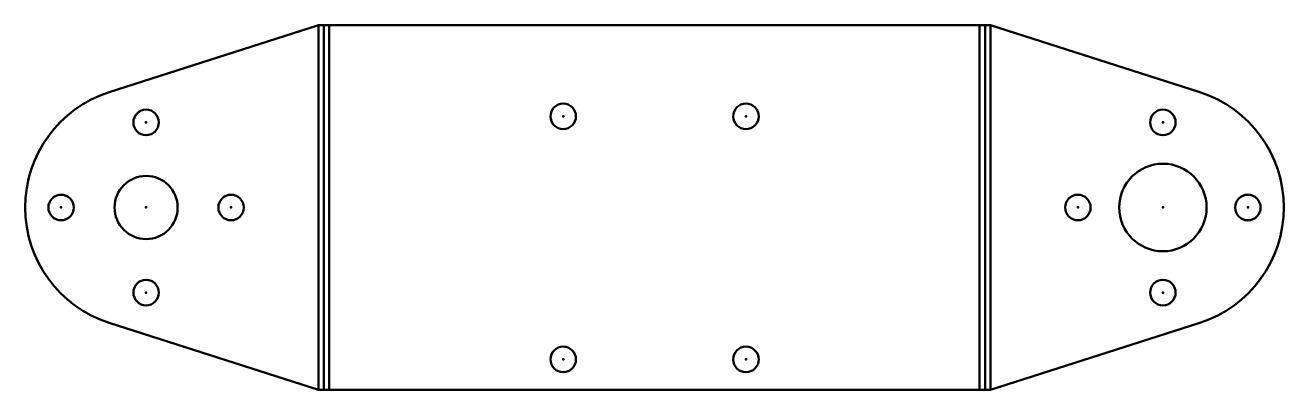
# Model space of a CAD drawing. Header units: millimetres. Extents: x -80 to 24, y -30 to 0.
import ezdxf

# ---------------------------------------------------------------- set-up
doc = ezdxf.new("R2010")
doc.units = ezdxf.units.MM
for name, color, linetype, lineweight in [('IV_ARC_CENTERS', 7, 'Continuous', 50), ('IV_BEND_DOWN', 7, 'Continuous', 50), ('IV_INTERIOR_PROFILES', 7, 'Continuous', 50), ('IV_OUTER_PROFILE', 7, 'Continuous', 50), ('IV_TANGENT', 7, 'Continuous', 50)]:
    doc.layers.add(name, color=color, linetype=linetype, lineweight=lineweight)

msp = doc.modelspace()

# ---------------------------------------------------------------- linework, layer by layer
at = {"layer": 'IV_ARC_CENTERS'}
for p in [(-69.55, -8), (-35.2, -7.5), (-20.15, -7.5), (14.19, -8), (-76.55, -15), (-69.55, -15), (-69.55, -15), (-62.55, -15), (7.19, -15), (14.19, -15), (14.19, -15), (21.19, -15), (-69.55, -22), (14.19, -22), (-35.2, -27.5), (-20.15, -27.5)]:
    msp.add_point(p, dxfattribs=at)
at = {"layer": 'IV_BEND_DOWN'}
for p, q in [((-0.45, -30), (-0.45, 0)), ((-54.91, 0), (-54.91, -30))]:
    msp.add_line(p, q, dxfattribs=at)
at = {"layer": 'IV_INTERIOR_PROFILES'}
for centre, radius in [((-69.55, -8), 1.05), ((-35.2, -7.5), 1.05), ((-20.15, -7.5), 1.05), ((14.19, -8), 1.05), ((14.19, -15), 3.6), ((-69.55, -15), 2.6), ((-76.55, -15), 1.05), ((-62.55, -15), 1.05), ((7.19, -15), 1.05), ((21.19, -15), 1.05), ((-69.55, -22), 1.05), ((14.19, -22), 1.05), ((-35.2, -27.5), 1.05), ((-20.15, -27.5), 1.05)]:
    msp.add_circle(centre, radius, dxfattribs=at)
at = {"layer": 'IV_OUTER_PROFILE'}
for p, q in [((-55.36, 0), (0, 0)), ((17.23, -5.51), (0, 0)), ((-55.36, 0), (-72.58, -5.51)), ((-72.58, -24.49), (-55.36, -30)), ((0, -30), (17.23, -24.49)), ((0, -30), (-55.36, -30))]:
    msp.add_line(p, q, dxfattribs=at)
for centre, start, end in [((-69.55, -15), 107.7497, 252.2503), ((14.19, -15), 287.7497, 72.2503)]:
    msp.add_arc(centre, 9.96, start, end, dxfattribs=at)
at = {"layer": 'IV_TANGENT'}
for p, q in [((-0.9, -30), (-0.9, 0)), ((0, 0), (0, -30)), ((-55.36, -30), (-55.36, 0)), ((-54.46, 0), (-54.46, -30))]:
    msp.add_line(p, q, dxfattribs=at)

doc.saveas('drawing.dxf')
